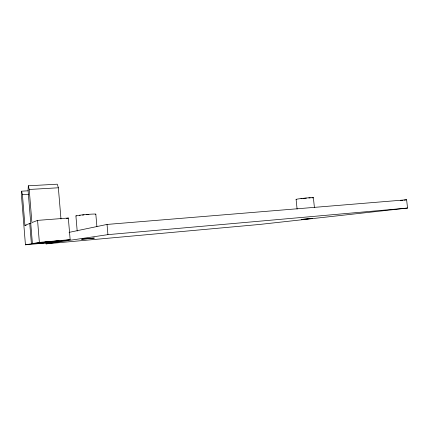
<?xml version="1.0" encoding="UTF-8"?>
<svg xmlns="http://www.w3.org/2000/svg" width="429" height="429" viewBox="0 0 429 429"><rect width="100%" height="100%" fill="white"/><g stroke="black" fill="none" stroke-linecap="round" stroke-linejoin="round"><path stroke-width="0.64" d="M28.223 190.792L21.627 191.178L21.45 195.356L25.44 244.809L52.37 242.38L59.99 241.205L31.397 243.779L25.44 244.809M28.309 185.8L28.078 190.331L32.406 243.608L61.277 241.007L70.152 239.639L68.329 218.029L37.564 220.377L31.912 222.597L29.215 189.468L28.309 185.8L57.288 184.191L58.36 187.784L60.977 219.01M21.627 191.178L22.426 194.616L24.909 225.348L29.751 223.445L31.081 223.343M66.516 218.602L68.329 218.029M69.074 232.384L107.041 224.431L406.612 199.78L407.55 208.065L259.647 224.447L46.053 243.87L45.941 242.562M32.406 243.608L39.366 242.401L70.152 239.639M46.053 243.87L107.936 234.636L407.55 208.065M300.97 198.74L302.155 198.584M400.632 200.552L402.627 200.295M403.957 200.123L406.612 199.78M303.523 198.423L306.413 198.134M24.909 225.348L26.233 225.241M22.426 194.616L28.394 194.257M29.215 189.468L58.36 187.784M308.842 197.951L310.258 197.973M313.379 197.662L314.403 207.395M296.09 199.394L297.099 209.095M107.041 224.431L107.936 234.636M95.823 214.162L96.906 226.598M75.906 215.921L77.193 231.038M37.564 220.377L39.366 242.401M29.751 223.445L31.397 243.779M76.389 216.002A10.006 0.483 -5 0 1 85.457 214.586A10.006 0.483 -5 0 1 95.549 214.307M79.504 215.605A6.403 0.311 -5 0 1 80.202 215.385M82.448 215.074A6.403 0.311 -5 0 1 83.971 214.908M86.191 214.698A6.403 0.311 -5 0 1 88.878 214.505M296.31 199.464A8.698 0.359 -5.8 0 1 306.268 198.01A8.698 0.359 -5.8 0 1 311.969 197.983M36.529 243.527L49.335 242.353L36.529 243.527M44.643 242.176L58.435 240.916L44.643 242.176M81.666 239.232L94.294 238.074L81.666 239.232M301.566 219.444L312.403 218.42L301.566 219.444"/></g></svg>
